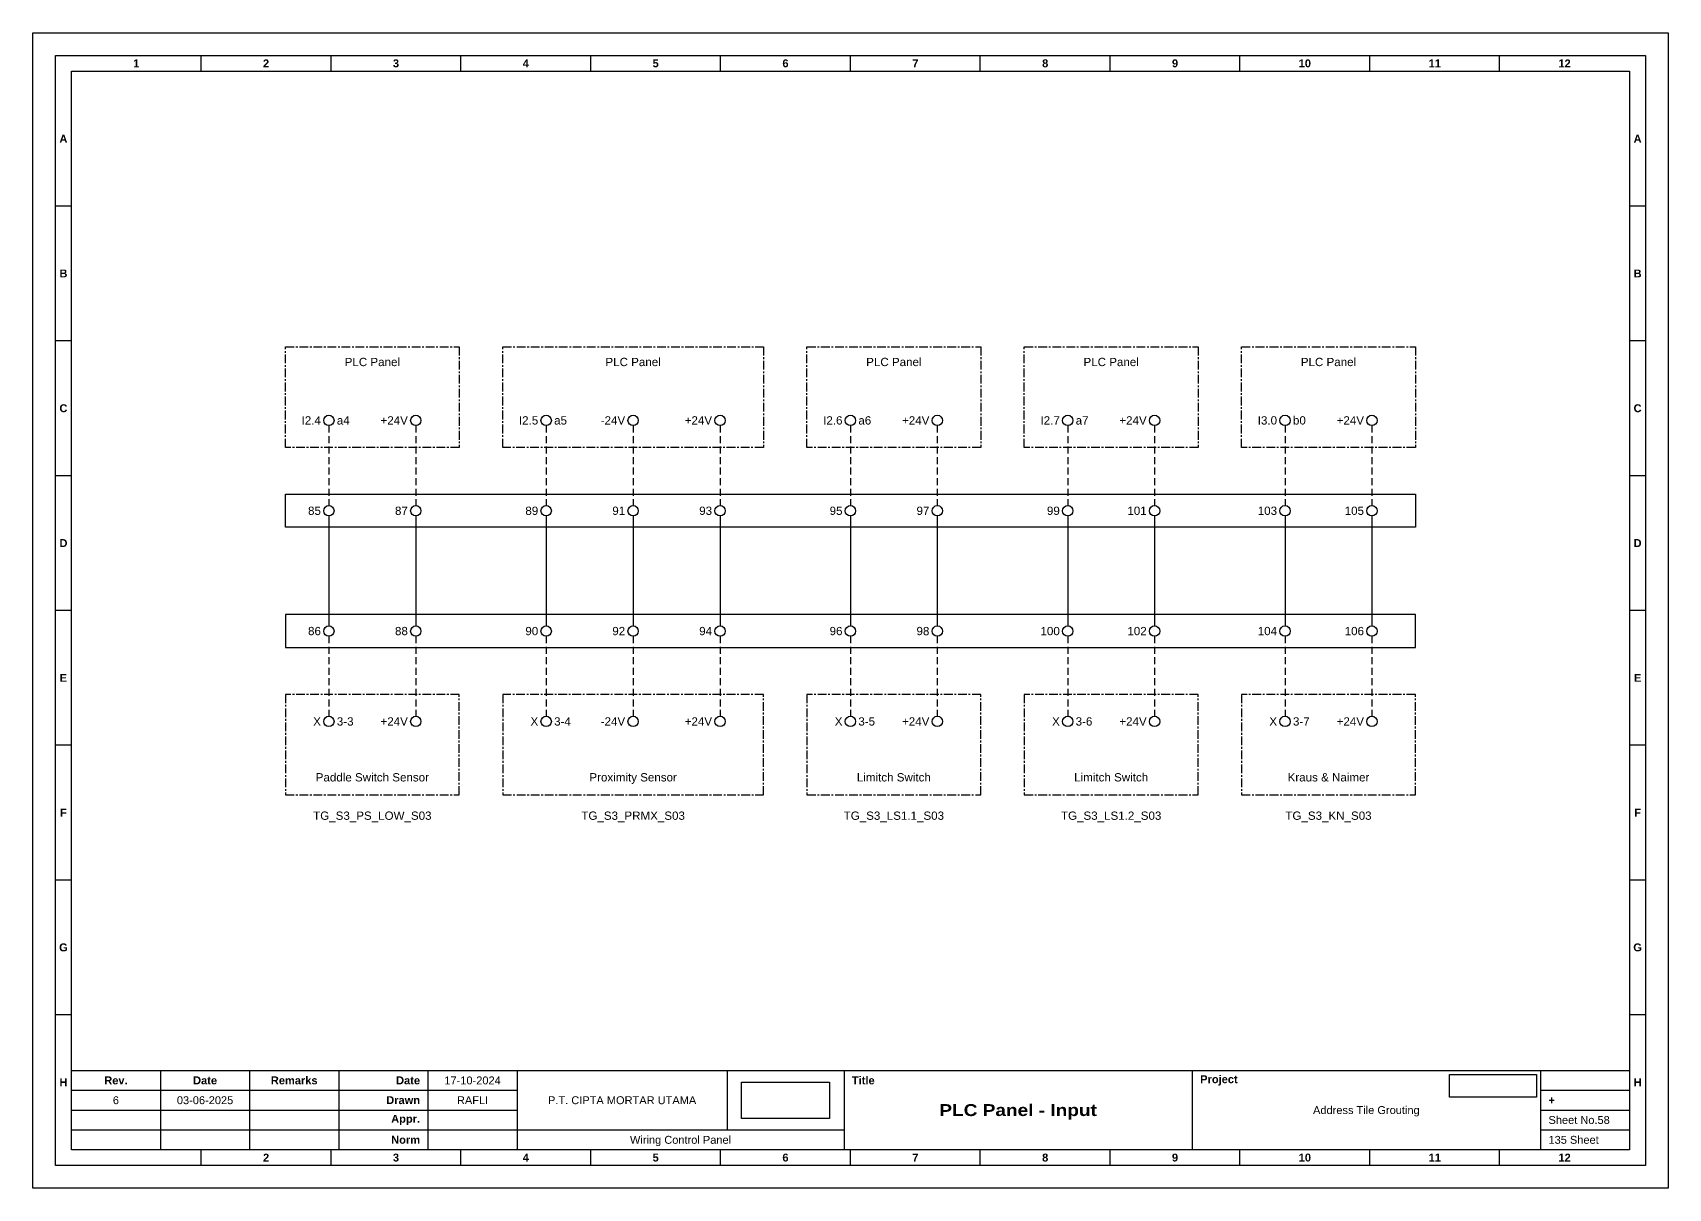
# Model space of a CAD drawing. Header units: millimetres. Extents: x 2277 to 9242, y 1004 to 1739.
# Drawn here: x 3681.3 to 3977.3, y 1529.4 to 1738.7 of the extents above; entities that cross this region are included whole.
import ezdxf
from ezdxf.enums import TextEntityAlignment as Align

# ---------------------------------------------------------------- set-up
doc = ezdxf.new("R2010")
doc.units = ezdxf.units.MM
doc.linetypes.add('CENTER', pattern=[50.8, 31.75, -6.35, 6.35, -6.35])
doc.linetypes.add('HIDDEN', pattern=[9.525, 6.35, -3.175])
doc.styles.add('Bold', font='ariblk.ttf', dxfattribs={"height": 25.4})
doc.styles.get("Standard").update_dxf_attribs({"font": 'arial.ttf'})
picture_1 = doc.add_image_def('image1.png', size_in_pixel=(2048, 847))
picture_2 = doc.add_image_def('image2.png', size_in_pixel=(2092, 542))

# ---------------------------------------------------------------- blocks, each defined once
blk = doc.blocks.new('KOP MU PROJECT')
at = {"color": 6, "ltscale": 50}
for p, q in [((27.74, 184.05), (27.74, 186.66)), ((49.13, 184.05), (49.13, 186.66)), ((70.51, 184.05), (70.51, 186.66)), ((91.89, 184.05), (91.89, 186.66)), ((113.27, 184.05), (113.27, 186.66)), ((134.66, 184.05), (134.66, 186.66)), ((156.04, 184.05), (156.04, 186.66)), ((177.42, 184.05), (177.42, 186.66)), ((198.8, 184.05), (198.8, 186.66)), ((220.19, 184.05), (220.19, 186.66)), ((241.57, 184.05), (241.57, 186.66)), ((6.36, 161.84), (3.75, 161.84)), ((265.59, 161.84), (262.98, 161.84)), ((6.36, 139.63), (3.75, 139.63)), ((265.59, 139.63), (262.98, 139.63)), ((6.36, 117.42), (3.75, 117.42)), ((265.59, 117.42), (262.98, 117.42)), ((6.36, 95.22), (3.75, 95.22)), ((265.59, 95.22), (262.98, 95.22)), ((6.36, 73.01), (3.75, 73.01)), ((265.59, 73.01), (262.98, 73.01)), ((6.36, 50.8), (3.75, 50.8)), ((265.59, 50.8), (262.98, 50.8)), ((6.36, 28.59), (3.75, 28.59)), ((265.59, 28.59), (262.98, 28.59)), ((27.74, 3.75), (27.74, 6.36)), ((49.13, 3.75), (49.13, 6.36)), ((70.51, 3.75), (70.51, 6.36)), ((91.89, 3.75), (91.89, 6.36)), ((113.27, 3.75), (113.27, 6.36)), ((134.66, 3.75), (134.66, 6.36)), ((156.04, 3.75), (156.04, 6.36)), ((177.42, 3.75), (177.42, 6.36)), ((198.8, 3.75), (198.8, 6.36)), ((220.19, 3.75), (220.19, 6.36)), ((241.57, 3.75), (241.57, 6.36))]:
    blk.add_line(p, q, dxfattribs=at)
at = {"ltscale": 50}
for p, q in [((6.36, 19.41), (262.98, 19.41)), ((21.04, 19.41), (21.04, 6.36)), ((35.72, 19.41), (35.72, 6.36)), ((50.41, 19.41), (50.41, 6.36)), ((65.09, 19.41), (65.09, 6.36)), ((79.77, 19.41), (79.77, 6.36)), ((114.35, 19.41), (114.35, 9.62)), ((133.6, 19.41), (133.6, 6.36)), ((190.95, 19.41), (190.95, 6.36)), ((248.3, 19.41), (248.3, 6.36)), ((6.36, 16.15), (79.77, 16.15)), ((248.3, 16.15), (262.98, 16.15)), ((6.36, 12.89), (79.77, 12.89)), ((248.3, 12.89), (262.98, 12.89)), ((6.36, 9.62), (133.6, 9.62)), ((248.3, 9.62), (262.98, 9.62))]:
    blk.add_line(p, q, dxfattribs=at)
at = {"color": 1, "ltscale": 50}
blk.add_lwpolyline([(269.34, 0), (0, 0), (0, 190.41), (269.34, 190.41)], close=True, dxfattribs=at)
at = {"color": 6, "ltscale": 50}
for points in [[(265.59, 3.75), (3.75, 3.75), (3.75, 186.66), (265.59, 186.66)], [(262.98, 6.36), (6.36, 6.36), (6.36, 184.05), (262.98, 184.05)]]:
    blk.add_lwpolyline(points, close=True, dxfattribs=at)
at = {"ltscale": 50, "char_height": 1.305, "attachment_point": 4}
for s, width, heights, insert in [('\\pxqc;{\\fArial|b1|i0|c0|p34;1}', 21.3825, [2.51], (6.36, 185.36)), ('\\pxqc;{\\fArial|b1|i0|c0|p34;2}', 21.3825, [2.51], (27.74, 185.36)), ('\\pxqc;{\\fArial|b1|i0|c0|p34;3}', 21.3825, [2.51], (49.13, 185.36)), ('\\pxqc;{\\fArial|b1|i0|c0|p34;4}', 21.3825, [2.51], (70.51, 185.36)), ('\\pxqc;{\\fArial|b1|i0|c0|p34;5}', 21.3825, [2.51], (91.89, 185.36)), ('\\pxqc;{\\fArial|b1|i0|c0|p34;6}', 21.3825, [2.51], (113.27, 185.36)), ('\\pxqc;{\\fArial|b1|i0|c0|p34;7}', 21.3825, [2.51], (134.66, 185.36)), ('\\pxqc;{\\fArial|b1|i0|c0|p34;8}', 21.3825, [2.51], (156.04, 185.36)), ('\\pxqc;{\\fArial|b1|i0|c0|p34;9}', 21.3825, [2.51], (177.42, 185.36)), ('\\pxqc;{\\fArial|b1|i0|c0|p34;10}', 21.3825, [2.51], (198.8, 185.36)), ('\\pxqc;{\\fArial|b1|i0|c0|p34;11}', 21.3825, [2.51], (220.19, 185.36)), ('\\pxqc;{\\fArial|b1|i0|c0|p34;12}', 21.3825, [2.51], (241.57, 185.36)), ('\\pxqc;{\\fArial|b1|i0|c0|p34;A}', 2.61, [2.51], (3.75, 172.95)), ('\\pxqc;{\\fArial|b1|i0|c0|p34;A}', 2.61, [2.51], (262.98, 172.95)), ('\\pxqc;{\\fArial|b1|i0|c0|p34;B}', 2.61, [2.51], (3.75, 150.74)), ('\\pxqc;{\\fArial|b1|i0|c0|p34;B}', 2.61, [2.51], (262.98, 150.74)), ('\\pxqc;{\\fArial|b1|i0|c0|p34;C}', 2.61, [2.51], (3.75, 128.53)), ('\\pxqc;{\\fArial|b1|i0|c0|p34;C}', 2.61, [2.51], (262.98, 128.53)), ('\\pxqc;{\\fArial|b1|i0|c0|p34;D}', 2.61, [2.51], (3.75, 106.32)), ('\\pxqc;{\\fArial|b1|i0|c0|p34;D}', 2.61, [2.51], (262.98, 106.32)), ('\\pxqc;{\\fArial|b1|i0|c0|p34;E}', 2.61, [2.51], (3.75, 84.11)), ('\\pxqc;{\\fArial|b1|i0|c0|p34;E}', 2.61, [2.51], (262.98, 84.11)), ('\\pxqc;{\\fArial|b1|i0|c0|p34;F}', 2.61, [2.51], (3.75, 61.9)), ('\\pxqc;{\\fArial|b1|i0|c0|p34;F}', 2.61, [2.51], (262.98, 61.9)), ('\\pxqc;{\\fArial|b1|i0|c0|p34;G}', 2.61, [2.51], (3.75, 39.69)), ('\\pxqc;{\\fArial|b1|i0|c0|p34;G}', 2.61, [2.51], (262.98, 39.69)), ('\\pxqc;{\\fArial|b1|i0|c0|p34;H}', 2.61, [2.51], (3.75, 17.47)), ('\\pxqc;{\\fArial|b1|i0|c0|p34;Rev.}', 14.6811, [2.88], (6.36, 17.78)), ('\\pxqc;{\\fArial|b1|i0|c0|p34;Date}', 14.6811, [2.88], (21.04, 17.78)), ('\\pxqc;{\\fArial|b1|i0|c0|p34;Remarks}', 14.6811, [2.88], (35.72, 17.78)), ('\\pxqr;{\\fArial|b1|i0|c0|p34;Date}', 13.3761, [2.88], (50.41, 17.78)), ('\\pxql;{\\fArial|b1|i0|c0|p34;Title}', 50.2419, [2.88], (134.9, 17.78)), ('\\pxql;{\\fArial|b1|i0|c0|p34;Project}', 50.2419, [2.88], (192.25, 17.78)), ('\\pxqc;{\\fArial|b1|i0|c0|p34;H}', 2.61, [2.51], (262.98, 17.47)), ('\\pxqr;{\\fArial|b1|i0|c0|p34;Drawn}', 13.3761, [2.88], (50.41, 14.52)), ('\\pxql;{\\fArial|b1|i0|c0|p34;+}', 14.6811, [2.88], (249.61, 14.52)), ('\\pxqr;{\\fArial|b1|i0|c0|p34;Appr.}', 13.3761, [2.88], (50.41, 11.26)), ('\\pxqr;{\\fArial|b1|i0|c0|p34;Norm}', 13.3761, [2.88], (50.41, 7.99)), ('\\pxqc;{\\fArial|b1|i0|c0|p34;2}', 21.3825, [2.51], (27.74, 5.06)), ('\\pxqc;{\\fArial|b1|i0|c0|p34;3}', 21.3825, [2.51], (49.13, 5.06)), ('\\pxqc;{\\fArial|b1|i0|c0|p34;4}', 21.3825, [2.51], (70.51, 5.06)), ('\\pxqc;{\\fArial|b1|i0|c0|p34;5}', 21.3825, [2.51], (91.89, 5.06)), ('\\pxqc;{\\fArial|b1|i0|c0|p34;6}', 21.3825, [2.51], (113.27, 5.06)), ('\\pxqc;{\\fArial|b1|i0|c0|p34;7}', 21.3825, [2.51], (134.66, 5.06)), ('\\pxqc;{\\fArial|b1|i0|c0|p34;8}', 21.3825, [2.51], (156.04, 5.06)), ('\\pxqc;{\\fArial|b1|i0|c0|p34;9}', 21.3825, [2.51], (177.42, 5.06)), ('\\pxqc;{\\fArial|b1|i0|c0|p34;10}', 21.3825, [2.51], (198.8, 5.06)), ('\\pxqc;{\\fArial|b1|i0|c0|p34;11}', 21.3825, [2.51], (220.19, 5.06)), ('\\pxqc;{\\fArial|b1|i0|c0|p34;12}', 21.3825, [2.51], (241.57, 5.06))]:
    blk.add_mtext_dynamic_manual_height_columns(s, width=width, gutter_width=0.0326, heights=heights, dxfattribs=dict(at, insert=insert))
at = {"ltscale": 50}
for tag, p in [('DATECREATED', (72.43, 17.78)), ('REV', (13.7, 14.52)), ('REVDATE', (28.38, 14.52)), ('REMARKS', (43.06, 14.52)), ('DRAWN', (72.43, 14.52)), ('COMPANY', (97.06, 14.52)), ('PROJECT', (219.62, 12.89)), ('APPR', (72.43, 11.26)), ('NORM', (72.43, 7.99)), ('DRAWINGCATEGORY', (106.68, 7.99)), ('DESCRIPTION', (162.27, 10.03))]:
    blk.add_attdef(tag, text='', height=1.3, dxfattribs=at).set_placement(p, align=Align.MIDDLE_CENTER)
at = {"ltscale": 50, "style": 'Bold'}
blk.add_attdef('TITLE', text='', height=1.96, dxfattribs=at).set_placement((162.27, 12.89), align=Align.MIDDLE_CENTER)
at = {"ltscale": 50}
for tag, p in [('SHEETNUMBER', (249.61, 11.26)), ('TOTALSHEET', (249.61, 7.99))]:
    blk.add_attdef(tag, text='', height=1.3, dxfattribs=at).set_placement(p, align=Align.MIDDLE_LEFT)
image = blk.add_image(picture_1, insert=(116.72, 11.48), size_in_units=(14.5, 6), dxfattribs=at)
image.dxf.flags = 15
image = blk.add_image(picture_2, insert=(233.29, 15.04), size_in_units=(14.36, 3.72), dxfattribs=at)
image.dxf.flags = 15

msp = doc.modelspace()

# ---------------------------------------------------------------- linework, layer by layer
at = {"linetype": 'HIDDEN', "ltscale": 0.2}
for p, q in [((3734.87, 1667.52), (3734.87, 1653.03)), ((3750.61, 1667.52), (3750.61, 1653.03)), ((3774.21, 1667.52), (3774.21, 1653.03)), ((3789.95, 1667.52), (3789.95, 1653.03)), ((3805.68, 1667.52), (3805.68, 1653.03)), ((3829.28, 1667.52), (3829.28, 1653.03)), ((3845.02, 1667.52), (3845.02, 1653.03)), ((3868.62, 1667.52), (3868.62, 1653.03)), ((3884.36, 1667.52), (3884.36, 1653.03)), ((3907.96, 1667.52), (3907.96, 1653.03)), ((3923.7, 1667.52), (3923.7, 1653.03)), ((3734.87, 1629.36), (3734.87, 1614.87)), ((3750.61, 1629.36), (3750.61, 1614.87)), ((3774.21, 1629.36), (3774.21, 1614.87)), ((3789.95, 1629.36), (3789.95, 1614.87)), ((3805.68, 1629.36), (3805.68, 1614.87)), ((3829.28, 1629.36), (3829.28, 1614.87)), ((3845.02, 1629.36), (3845.02, 1614.87)), ((3868.62, 1629.36), (3868.62, 1614.87)), ((3884.36, 1629.36), (3884.36, 1614.87)), ((3907.96, 1629.36), (3907.96, 1614.87)), ((3923.7, 1629.36), (3923.7, 1614.87))]:
    msp.add_line(p, q, dxfattribs=at)
at = {"ltscale": 0.2}
for p, q in [((3734.87, 1651.15), (3734.87, 1631.24)), ((3750.61, 1651.15), (3750.61, 1631.24)), ((3774.21, 1651.15), (3774.21, 1631.24)), ((3789.95, 1651.15), (3789.95, 1631.24)), ((3805.68, 1651.15), (3805.68, 1631.24)), ((3829.28, 1651.15), (3829.28, 1631.24)), ((3845.02, 1651.15), (3845.02, 1631.24)), ((3868.62, 1651.15), (3868.62, 1631.24)), ((3884.36, 1651.15), (3884.36, 1631.24)), ((3907.96, 1651.15), (3907.96, 1631.24)), ((3923.7, 1651.15), (3923.7, 1631.24))]:
    msp.add_line(p, q, dxfattribs=at)
at = {"linetype": 'CENTER', "ltscale": 0.05}
for points in [[(3727, 1681.79), (3758.47, 1681.79), (3758.47, 1663.56), (3727, 1663.56)], [(3766.34, 1681.79), (3813.55, 1681.79), (3813.55, 1663.56), (3766.34, 1663.56)], [(3821.42, 1681.79), (3852.89, 1681.79), (3852.89, 1663.56), (3821.42, 1663.56)], [(3860.76, 1681.79), (3892.23, 1681.79), (3892.23, 1663.56), (3860.76, 1663.56)], [(3900.09, 1681.79), (3931.57, 1681.79), (3931.57, 1663.56), (3900.09, 1663.56)], [(3727, 1600.61), (3758.47, 1600.61), (3758.47, 1618.83), (3727, 1618.83)], [(3766.34, 1600.61), (3813.55, 1600.61), (3813.55, 1618.83), (3766.34, 1618.83)], [(3821.42, 1600.61), (3852.89, 1600.61), (3852.89, 1618.83), (3821.42, 1618.83)], [(3860.76, 1600.61), (3892.23, 1600.61), (3892.23, 1618.83), (3860.76, 1618.83)], [(3900.09, 1600.61), (3931.57, 1600.61), (3931.57, 1618.83), (3900.09, 1618.83)]]:
    msp.add_lwpolyline(points, close=True, dxfattribs=at)
at = {"ltscale": 0.05}
for points in [[(3727, 1655.1), (3931.57, 1655.1), (3931.57, 1649.09), (3727, 1649.09)], [(3727, 1627.3), (3931.57, 1627.3), (3931.57, 1633.31), (3727, 1633.31)]]:
    msp.add_lwpolyline(points, close=True, dxfattribs=at)
for centre in [(3734.87, 1668.46), (3750.61, 1668.46), (3774.21, 1668.46), (3789.95, 1668.46), (3805.68, 1668.46), (3829.28, 1668.46), (3845.02, 1668.46), (3868.62, 1668.46), (3884.36, 1668.46), (3907.96, 1668.46), (3923.7, 1668.46), (3734.87, 1652.09), (3750.61, 1652.09), (3774.21, 1652.09), (3789.95, 1652.09), (3805.68, 1652.09), (3829.28, 1652.09), (3845.02, 1652.09), (3868.62, 1652.09), (3884.36, 1652.09), (3907.96, 1652.09), (3923.7, 1652.09), (3734.87, 1630.3), (3750.61, 1630.3), (3774.21, 1630.3), (3789.95, 1630.3), (3805.68, 1630.3), (3829.28, 1630.3), (3845.02, 1630.3), (3868.62, 1630.3), (3884.36, 1630.3), (3907.96, 1630.3), (3923.7, 1630.3), (3734.87, 1613.93), (3750.61, 1613.93), (3774.21, 1613.93), (3789.95, 1613.93), (3805.68, 1613.93), (3829.28, 1613.93), (3845.02, 1613.93), (3868.62, 1613.93), (3884.36, 1613.93), (3907.96, 1613.93), (3923.7, 1613.93)]:
    msp.add_circle(centre, 0.938)

# ---------------------------------------------------------------- block references
at = {"xscale": 1.099296583304004, "yscale": 1.099296583304004, "zscale": 1.099296583304004}
msp.add_blockref('KOP MU PROJECT', (3681.26, 1529.36), dxfattribs=at).add_auto_attribs({'TITLE': 'PLC Panel - Input', 'PROJECT': 'Address Tile Grouting', 'COMPANY': 'P.T. CIPTA MORTAR UTAMA', 'DRAWINGCATEGORY': 'Wiring Control Panel', 'DRAWN': 'RAFLI', 'DATECREATED': '17-10-2024', 'REVDATE': '03-06-2025', 'REV': '6', 'SHEETNUMBER': 'Sheet No.58', 'TOTALSHEET': '135 Sheet'})

# ---------------------------------------------------------------- texts
for s, p in [('PLC Panel', (3742.74, 1679.79)), ('PLC Panel', (3789.95, 1679.79)), ('PLC Panel', (3837.15, 1679.79)), ('PLC Panel', (3876.49, 1679.79)), ('PLC Panel', (3915.83, 1679.79)), ('TG_S3_PS_LOW_S03', (3742.74, 1597.61)), ('TG_S3_PRMX_S03', (3789.95, 1597.61)), ('TG_S3_LS1.1_S03', (3837.15, 1597.61)), ('TG_S3_LS1.2_S03', (3876.49, 1597.61)), ('TG_S3_KN_S03', (3915.83, 1597.61))]:
    msp.add_text(s, height=1.5).set_placement(p, align=Align.TOP_CENTER)
for s, p in [('I2.4', (3733.43, 1668.46)), ('+24V', (3749.17, 1668.46)), ('I2.5', (3772.77, 1668.46)), ('-24V', (3788.51, 1668.46)), ('+24V', (3804.24, 1668.46)), ('I2.6', (3827.85, 1668.46)), ('+24V', (3843.58, 1668.46)), ('I2.7', (3867.19, 1668.46)), ('+24V', (3882.92, 1668.46)), ('I3.0', (3906.52, 1668.46)), ('+24V', (3922.26, 1668.46)), ('85', (3733.43, 1652.09)), ('87', (3749.17, 1652.09)), ('89', (3772.77, 1652.09)), ('91', (3788.51, 1652.09)), ('93', (3804.24, 1652.09)), ('95', (3827.85, 1652.09)), ('97', (3843.58, 1652.09)), ('99', (3867.19, 1652.09)), ('101', (3882.92, 1652.09)), ('103', (3906.52, 1652.09)), ('105', (3922.26, 1652.09)), ('86', (3733.43, 1630.3)), ('88', (3749.17, 1630.3)), ('90', (3772.77, 1630.3)), ('92', (3788.51, 1630.3)), ('94', (3804.24, 1630.3)), ('96', (3827.85, 1630.3)), ('98', (3843.58, 1630.3)), ('100', (3867.19, 1630.3)), ('102', (3882.92, 1630.3)), ('104', (3906.52, 1630.3)), ('106', (3922.26, 1630.3)), ('X', (3733.43, 1613.93)), ('+24V', (3749.17, 1613.93)), ('X', (3772.77, 1613.93)), ('-24V', (3788.51, 1613.93)), ('+24V', (3804.24, 1613.93)), ('X', (3827.85, 1613.93)), ('+24V', (3843.58, 1613.93)), ('X', (3867.19, 1613.93)), ('+24V', (3882.92, 1613.93)), ('X', (3906.52, 1613.93)), ('+24V', (3922.26, 1613.93))]:
    msp.add_text(s, height=1.5).set_placement(p, align=Align.MIDDLE_RIGHT)
for s, p in [('a4', (3736.31, 1668.46)), ('a5', (3775.65, 1668.46)), ('a6', (3830.72, 1668.46)), ('a7', (3870.06, 1668.46)), ('b0', (3909.4, 1668.46)), ('3-3', (3736.31, 1613.93)), ('3-4', (3775.65, 1613.93)), ('3-5', (3830.72, 1613.93)), ('3-6', (3870.06, 1613.93)), ('3-7', (3909.4, 1613.93))]:
    msp.add_text(s, height=1.5).set_placement(p, align=Align.MIDDLE_LEFT)
for s, p in [('Paddle Switch Sensor', (3742.74, 1602.61)), ('Proximity Sensor', (3789.95, 1602.61)), ('Limitch Switch', (3837.15, 1602.61)), ('Limitch Switch', (3876.49, 1602.61)), ('Kraus & Naimer', (3915.83, 1602.61))]:
    msp.add_text(s, height=1.5).set_placement(p, align=Align.BOTTOM_CENTER)

doc.saveas('drawing.dxf')
